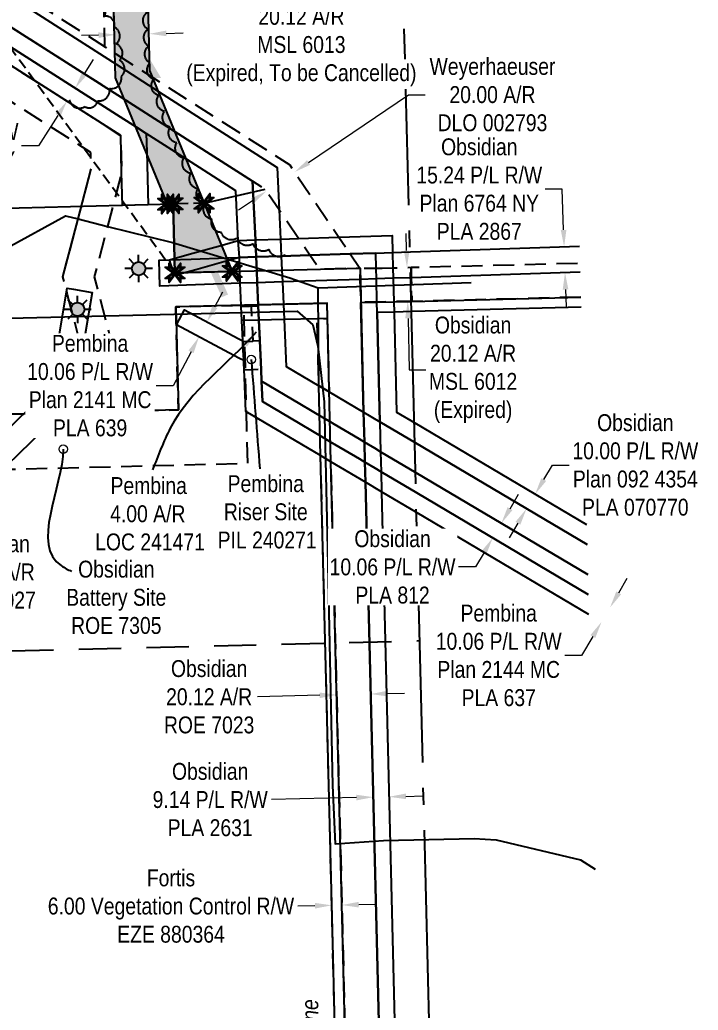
# Model space of a CAD drawing. Extents: x 614765 to 618049, y 5909250 to 5912282.
# Drawn here: x 617461 to 617862, y 5909893 to 5910479 of the extents above; entities that cross this region are included whole.
import ezdxf

# ---------------------------------------------------------------- set-up
doc = ezdxf.new("R2010")
doc.units = 0
doc.header["$LTSCALE"] = 5
doc.header["$PDSIZE"] = 0.5
for name, pattern in [('0', [1, 1, 0]), ('foc-ACCESSROAD', [3.75, 2.5, -1.25]), ('foc-FLOWLINE', [3.75, 2.5, -1.25]), ('foc-LSD', [8, 5, -3]), ('foc-QUARTERLINE', [33, 25, -3, 2, -3]), ('foc-TIELINE', [1.875, 1.25, -0.625]), ('foc-TRAV', [1.875, 1.25, -0.625])]:
    doc.linetypes.add(name, pattern=pattern)
doc.layers.get('Defpoints').update_dxf_attribs({"color": 9})
for name, color, linetype in [('AS-POWER', 104, 'foc-POWER'), ('AS-ROADS', 254, 'Continuous'), ('AS-TELEPHONE', 224, 'foc-TEL'), ('C-AR', 13, 'foc-ACCESSROAD'), ('C-FLOWLINE', 13, 'foc-FLOWLINE'), ('C-RW', 13, 'Continuous'), ('C-WS', 13, 'foc-ACCESSROAD'), ('C-WS-S', 8, 'Continuous'), ('F-AR', 190, 'foc-ACCESSROAD'), ('F-EZE', 190, 'foc-FLOWLINE'), ('F-RW', 190, 'Continuous'), ('F-WS', 190, 'foc-ACCESSROAD'), ('L-BD', 7, 'Continuous'), ('L-MON', 1, 'Continuous'), ('L-QSEC', 8, 'foc-QUARTERLINE'), ('L-SECTION-LSD', 7, 'foc-LSD'), ('L-TIE', 7, 'foc-TIELINE'), ('P-PROPOSED', 10, 'Continuous'), ('P-PROPOSED-H', 21, 'Continuous'), ('P-TRAV', 4, 'foc-TRAV'), ('T-BUSH', 110, '0')]:
    doc.layers.add(name, color=color, linetype=linetype)
for name, color, linetype, lineweight in [('C-AR-T', 13, 'Continuous', 9), ('C-RW-T', 13, 'Continuous', 9), ('C-WS-T', 13, 'Continuous', 9), ('F-AR-T', 190, 'Continuous', 9), ('F-EZE-T', 190, 'Continuous', 9), ('F-RW-T', 190, 'Continuous', 9), ('F-WS-T', 190, 'Continuous', 9)]:
    doc.layers.add(name, color=color, linetype=linetype, lineweight=lineweight)
doc.styles.add('100L', font='ARIALN.TTF', dxfattribs={"height": 11})
doc.styles.add('175L', font='ARIALN.TTF', dxfattribs={"height": 20})
doc.styles.add('80CG', font='ARIALN.TTF', dxfattribs={"height": 10})
doc.styles.add('foc-LtypeFont', font='ARIALN.TTF', dxfattribs={"height": 7.35})
doc.linetypes.add('foc-POWER', pattern='A,6,-1,["P",foc-LtypeFont,S=0.2,R=0,X=-0.625,Y=-0.75],-1.24,4', length=12.24)
doc.linetypes.add('foc-POWER-NOLINE', pattern='A,0,-4,["P",foc-LtypeFont,S=0.2,R=0,X=-0.625,Y=-0.75],-8.24', length=12.24)
doc.linetypes.add('foc-TEL', pattern='A,2,-1,["T",foc-LtypeFont,S=0.2,R=0,X=-0.425,Y=-0.75],-1.24,8', length=12.24)
doc.dimstyles.new('Compass 5 000', dxfattribs={"dimscale": 5, "dimtxt": 9, "dimasz": 2, "dimexe": 0.2, "dimexo": 0.0625, "dimgap": 0.5, "dimtad": 0, "dimtih": 1, "dimtoh": 1, "dimzin": 0, "dimdsep": 46, "dimtxsty": '80CG', "dimcen": 0.1, "dimse1": 1, "dimse2": 1, "dimclrd": 256, "dimclrt": 256, "dimaunit": 1, "dimadec": 4, "dimazin": 0, "dimtfac": 0.06, "dimtofl": 0, "dimtmove": 0, "dimatfit": 1, "dimfxl": 0.2, "dimtolj": 1, "dimtzin": 0, "dimlwd": -1, "dimarcsym": 0})

# ---------------------------------------------------------------- blocks, each defined once
blk = doc.blocks.new('*D45')
at = {"layer": 'C-AR-T', "transparency": 16777216}
for p, q in [((617365.71, 5910193.55), (617358.75, 5910200.73)), ((617393.64, 5910164.73), (617405.94, 5910152.03)), ((617405.94, 5910152.03), (617415.94, 5910152.03))]:
    blk.add_line(p, q, dxfattribs=at)
for points in [[(617366.91, 5910194.71), (617364.51, 5910192.39), (617372.67, 5910186.37)], [(617394.83, 5910165.89), (617392.44, 5910163.57), (617386.68, 5910171.91)]]:
    blk.add_solid(points, dxfattribs=at)
at = {"layer": 'Defpoints', "color": 0, "transparency": 16777216}
for p in [(617369.75, 5910183.53), (617386.68, 5910171.91), (617383.75, 5910169.08)]:
    blk.add_point(p, dxfattribs=at)
at = {"layer": 'C-AR-T', "transparency": 16777216, "insert": (617443.87, 5910152.03), "char_height": 10, "attachment_point": 5, "style": '80CG'}
blk.add_mtext('\\A1;Obsidian\\P20.12 A/R\\PLOC 6027', dxfattribs=at)
blk = doc.blocks.new('*D46')
at = {"layer": 'C-AR-T', "transparency": 16777216}
for p, q in [((617689.43, 5910342.24), (617689.23, 5910352.24)), ((617690.24, 5910302.14), (617690.86, 5910271.67)), ((617690.86, 5910271.67), (617700.86, 5910271.67))]:
    blk.add_line(p, q, dxfattribs=at)
for points in [[(617691.1, 5910342.28), (617687.77, 5910342.21), (617689.63, 5910332.24)], [(617691.91, 5910302.18), (617688.58, 5910302.11), (617690.04, 5910312.14)]]:
    blk.add_solid(points, dxfattribs=at)
at = {"layer": 'Defpoints', "color": 0, "transparency": 16777216}
for p in [(617687.13, 5910332.19), (617687.54, 5910312.09), (617690.04, 5910312.14)]:
    blk.add_point(p, dxfattribs=at)
at = {"layer": 'C-AR-T', "transparency": 16777216, "insert": (617728.74, 5910271.67), "char_height": 10, "attachment_point": 5, "style": '80CG'}
blk.add_mtext('\\A1;Obsidian\\P20.12 A/R\\PMSL 6012\\P(Expired)', dxfattribs=at)
blk = doc.blocks.new('*D47')
at = {"layer": 'C-AR-T', "transparency": 16777216}
for p, q in [((617507.09, 5910469.7), (617497.09, 5910469.44)), ((617547.2, 5910470.72), (617557.2, 5910470.98))]:
    blk.add_line(p, q, dxfattribs=at)
for points in [[(617507.04, 5910471.36), (617507.13, 5910468.03), (617517.08, 5910469.95)], [(617547.16, 5910472.39), (617547.25, 5910469.05), (617537.21, 5910470.47)]]:
    blk.add_solid(points, dxfattribs=at)
at = {"layer": 'Defpoints', "color": 0, "transparency": 16777216}
for p in [(617516.73, 5910483.82), (617536.85, 5910484.33), (617537.21, 5910470.47)]:
    blk.add_point(p, dxfattribs=at)
at = {"layer": 'C-AR-T', "transparency": 16777216, "insert": (617627.14, 5910470.98), "char_height": 10, "attachment_point": 5, "style": '80CG'}
blk.add_mtext('\\A1;Obsidian\\P20.12 A/R\\PMSL 6013\\P(Expired, To be Cancelled)', dxfattribs=at)
blk = doc.blocks.new('*D49')
at = {"layer": 'C-AR-T', "transparency": 16777216}
for p, q in [((617637.99, 5910079.11), (617601.09, 5910078.19)), ((617678.14, 5910080.11), (617688.14, 5910080.36))]:
    blk.add_line(p, q, dxfattribs=at)
for points in [[(617637.95, 5910080.77), (617638.03, 5910077.44), (617647.99, 5910079.36)], [(617678.1, 5910081.78), (617678.19, 5910078.45), (617668.15, 5910079.86)]]:
    blk.add_solid(points, dxfattribs=at)
at = {"layer": 'Defpoints', "color": 0, "transparency": 16777216}
for p in [(617647.99, 5910079.36), (617651.17, 5909952.01), (617671.33, 5909952.52)]:
    blk.add_point(p, dxfattribs=at)
at = {"layer": 'C-AR-T', "transparency": 16777216, "insert": (617572.55, 5910078.19), "char_height": 10, "attachment_point": 5, "style": '80CG'}
blk.add_mtext('\\A1;Obsidian\\P20.12 A/R\\PROE 7023', dxfattribs=at)
blk = doc.blocks.new('*D51')
at = {"layer": 'C-RW-T', "transparency": 16777216}
for p, q in [((617498.71, 5910446.78), (617504.08, 5910455.21)), ((617483.02, 5910422.19), (617471.57, 5910404.23)), ((617471.57, 5910404.23), (617461.57, 5910404.23))]:
    blk.add_line(p, q, dxfattribs=at)
for points in [[(617497.3, 5910447.68), (617500.11, 5910445.89), (617493.33, 5910438.35)], [(617481.61, 5910423.08), (617484.42, 5910421.29), (617488.39, 5910430.62)]]:
    blk.add_solid(points, dxfattribs=at)
at = {"layer": 'Defpoints', "color": 0, "transparency": 16777216}
for p in [(617479.09, 5910447.43), (617474.16, 5910439.7), (617488.39, 5910430.62)]:
    blk.add_point(p, dxfattribs=at)
at = {"layer": 'C-RW-T', "transparency": 16777216, "insert": (617422.48, 5910404.23), "char_height": 10, "attachment_point": 5, "style": '80CG'}
blk.add_mtext('\\A1;Obsidian\\P10.06 P/L R/W\\PPlan 4976 NY\\PPLA 2752', dxfattribs=at)
blk = doc.blocks.new('*D53')
at = {"layer": 'C-RW-T', "transparency": 16777216}
for p, q in [((617750.6, 5910189.52), (617755.69, 5910198.12)), ((617735.27, 5910163.62), (617730.17, 5910155.02)), ((617730.17, 5910155.02), (617720.17, 5910155.02))]:
    blk.add_line(p, q, dxfattribs=at)
for points in [[(617749.16, 5910190.37), (617752.03, 5910188.67), (617745.5, 5910180.91)], [(617733.83, 5910164.47), (617736.7, 5910162.78), (617740.36, 5910172.23)]]:
    blk.add_solid(points, dxfattribs=at)
at = {"layer": 'Defpoints', "color": 0, "transparency": 16777216}
for p in [(617750.56, 5910177.92), (617740.36, 5910172.23), (617745.42, 5910169.24)]:
    blk.add_point(p, dxfattribs=at)
at = {"layer": 'C-RW-T', "transparency": 16777216, "insert": (617681.09, 5910155.02), "char_height": 10, "attachment_point": 5, "style": '80CG', "bg_fill": 3, "box_fill_scale": 1.1, "bg_fill_color": 256, "bg_fill_true_color": 13158600, "bg_fill_transparency": 0}
blk.add_mtext('\\A1;Obsidian\\P10.06 P/L R/W\\PPLA 812', dxfattribs=at)
blk = doc.blocks.new('*D54')
at = {"layer": 'C-RW-T', "transparency": 16777216}
for p, q in [((617659.67, 5910018.6), (617609.45, 5910017.37)), ((617689.01, 5910019.32), (617699.01, 5910019.56))]:
    blk.add_line(p, q, dxfattribs=at)
for points in [[(617659.63, 5910020.27), (617659.71, 5910016.93), (617669.66, 5910018.84)], [(617688.97, 5910020.98), (617689.05, 5910017.65), (617679.01, 5910019.07)]]:
    blk.add_solid(points, dxfattribs=at)
at = {"layer": 'Defpoints', "color": 0, "transparency": 16777216}
for p in [(617669.59, 5910021.79), (617678.94, 5910022.02), (617679.01, 5910019.07)]:
    blk.add_point(p, dxfattribs=at)
at = {"layer": 'C-RW-T', "transparency": 16777216, "insert": (617573.16, 5910017.37), "char_height": 10, "attachment_point": 5, "style": '80CG'}
blk.add_mtext('\\A1;Obsidian\\P9.14 P/L R/W\\PPLA 2631', dxfattribs=at)
blk = doc.blocks.new('*D56')
at = {"layer": 'C-RW-T', "transparency": 16777216}
for p, q in [((617781.49, 5910378.55), (617771.49, 5910378.55)), ((617782.29, 5910354.45), (617781.49, 5910378.55)), ((617783.46, 5910319.19), (617783.79, 5910309.2))]:
    blk.add_line(p, q, dxfattribs=at)
for points in [[(617783.96, 5910354.51), (617780.63, 5910354.4), (617782.62, 5910344.46)], [(617785.12, 5910319.25), (617781.79, 5910319.14), (617783.13, 5910329.19)]]:
    blk.add_solid(points, dxfattribs=at)
at = {"layer": 'Defpoints', "color": 0, "transparency": 16777216}
for p in [(617775.29, 5910344.22), (617782.62, 5910344.46), (617775.79, 5910328.94)]:
    blk.add_point(p, dxfattribs=at)
at = {"layer": 'C-RW-T', "transparency": 16777216, "insert": (617732.41, 5910378.55), "char_height": 10, "attachment_point": 5, "style": '80CG'}
blk.add_mtext('\\A1;Obsidian\\P15.24 P/L R/W\\PPlan 6764 NY\\PPLA 2867', dxfattribs=at)
blk = doc.blocks.new('*D59')
at = {"layer": 'C-RW-T', "transparency": 16777216}
for p, q in [((617770.57, 5910206.75), (617775.67, 5910215.35)), ((617775.67, 5910215.35), (617785.67, 5910215.35)), ((617755.28, 5910180.92), (617750.19, 5910172.32))]:
    blk.add_line(p, q, dxfattribs=at)
for points in [[(617769.14, 5910207.6), (617772.01, 5910205.9), (617765.48, 5910198.14)], [(617753.85, 5910181.77), (617756.72, 5910180.07), (617760.38, 5910189.53)]]:
    blk.add_solid(points, dxfattribs=at)
at = {"layer": 'Defpoints', "color": 0, "transparency": 16777216}
for p in [(617765.48, 5910198.14), (617787.11, 5910185.33), (617782.01, 5910176.72)]:
    blk.add_point(p, dxfattribs=at)
at = {"layer": 'C-RW-T', "transparency": 16777216, "insert": (617824.75, 5910215.35), "char_height": 10, "attachment_point": 5, "style": '80CG'}
blk.add_mtext('\\A1;Obsidian\\P10.00 P/L R/W\\PPlan 092 4354\\PPLA 070770', dxfattribs=at)
blk = doc.blocks.new('*D73')
at = {"layer": 'Defpoints', "color": 0, "transparency": 16777216}
for p in [(617787.56, 5910144.29), (617782.45, 5910135.67), (617804.72, 5910122.49)]:
    blk.add_point(p, dxfattribs=at)
at = {"layer": 'F-RW-T', "transparency": 16777216}
for p, q in [((617814.92, 5910139.72), (617820.02, 5910148.32)), ((617799.63, 5910113.88), (617792.99, 5910102.67)), ((617792.99, 5910102.67), (617782.99, 5910102.67))]:
    blk.add_line(p, q, dxfattribs=at)
for points in [[(617813.49, 5910140.56), (617816.36, 5910138.87), (617809.83, 5910131.11)], [(617798.2, 5910114.73), (617801.07, 5910113.03), (617804.72, 5910122.49)]]:
    blk.add_solid(points, dxfattribs=at)
at = {"layer": 'F-RW-T', "transparency": 16777216, "insert": (617743.91, 5910102.67), "char_height": 10, "attachment_point": 5, "style": '80CG'}
blk.add_mtext('\\A1;Pembina\\P10.06 P/L R/W\\PPlan 2144 MC\\PPLA 637', dxfattribs=at)
blk = doc.blocks.new('*D74')
at = {"layer": 'Defpoints', "color": 0, "transparency": 16777216}
for p in [(617572.4, 5910299.46), (617566.52, 5910291.16), (617567.67, 5910290.55)]:
    blk.add_point(p, dxfattribs=at)
at = {"layer": 'F-RW-T', "transparency": 16777216}
for p, q in [((617575.94, 5910308.9), (617580.63, 5910317.73)), ((617561.83, 5910282.33), (617551.19, 5910262.28)), ((617551.19, 5910262.28), (617541.19, 5910262.28))]:
    blk.add_line(p, q, dxfattribs=at)
for points in [[(617574.47, 5910309.68), (617577.41, 5910308.12), (617571.25, 5910300.07)], [(617560.36, 5910283.11), (617563.31, 5910281.55), (617566.52, 5910291.16)]]:
    blk.add_solid(points, dxfattribs=at)
at = {"layer": 'F-RW-T', "transparency": 16777216, "insert": (617502.11, 5910262.28), "char_height": 10, "attachment_point": 5, "style": '80CG', "bg_fill": 3, "box_fill_scale": 1.1, "bg_fill_color": 256, "bg_fill_true_color": 13158600, "bg_fill_transparency": 0}
blk.add_mtext('\\A1;Pembina\\P10.06 P/L R/W\\PPlan 2141 MC\\PPLA 639', dxfattribs=at)
blk = doc.blocks.new('GAS')
h = blk.add_hatch(color=255)
h.dxf.hatch_style = 1
edge = h.paths.add_edge_path()
edge.add_arc((0, 0), 0.9, 0, 360)
for p, q in [((0, 0.81), (0, 1.62)), ((-0.81, 0), (-1.62, 0)), ((-0.57, 0.57), (-1.14, 1.14)), ((0.57, 0.57), (1.14, 1.14)), ((1.62, 0), (0.81, 0)), ((-0.57, -0.57), (-1.14, -1.14)), ((0, -0.81), (0, -1.62)), ((1.14, -1.14), (0.57, -0.57))]:
    blk.add_line(p, q)
blk.add_circle((0, 0), 0.8)
blk = doc.blocks.new('STRIA')
blk.add_hatch(color=255).paths.add_polyline_path([(-0.04, 1.52), (-1.47, -0.87), (1.39, -0.87)])
blk = doc.blocks.new('STRIAA')
blk.add_blockref('STRIA', (0, 0))
blk = doc.blocks.new('STRIB')
at = {"color": 1}
blk.add_solid([(-1.12, -0.67), (-0.04, 1.13), (1.04, -0.67)], dxfattribs=at)
blk = doc.blocks.new('STRIBB')
blk.add_blockref('STRIB', (0, 0))
blk = doc.blocks.new('STRICC')
for name in ['STRIAA', 'STRIBB']:
    blk.add_blockref(name, (0, 0))
blk = doc.blocks.new('fdspike')
blk.add_blockref('STRICC', (0, 0))
blk = doc.blocks.new('TEMP')
h = blk.add_hatch(color=255)
h.dxf.hatch_style = 1
h.paths.add_polyline_path([(0, 0.25), (-0.67, 1.15), (-0.67, 0.67), (-1.15, 0.67), (-0.25, 0), (-1.15, -0.67), (-0.67, -0.67), (-0.67, -1.15), (0, -0.25), (0.67, -1.15), (0.67, -0.67), (1.15, -0.67), (0.25, 0), (1.15, 0.67), (0.67, 0.67), (0.67, 1.15)])
h.paths.add_polyline_path([(0.57, 0.85), (0.57, 0.57), (0.85, 0.57), (0.08, 0), (0.85, -0.57), (0.57, -0.57), (0.57, -0.85), (0, -0.08), (-0.57, -0.85), (-0.57, -0.57), (-0.85, -0.57), (-0.08, 0), (-0.85, 0.57), (-0.57, 0.57), (-0.57, 0.85), (0, 0.08)], flags=16)
h = blk.add_hatch(color=1)
h.dxf.hatch_style = 1
h.paths.add_polyline_path([(0, 0.08), (-0.57, 0.85), (-0.57, 0.57), (-0.85, 0.57), (-0.08, 0), (-0.85, -0.57), (-0.57, -0.57), (-0.57, -0.85), (0, -0.08), (0.57, -0.85), (0.57, -0.57), (0.85, -0.57), (0.08, 0), (0.85, 0.57), (0.57, 0.57), (0.57, 0.85)])
at = {"color": 1}
for p, q in [((-0.08, 0), (0.08, 0)), ((0, 0.08), (0, -0.08))]:
    blk.add_line(p, q, dxfattribs=at)
at = {"color": 255, "flags": 128}
blk.add_lwpolyline([(-0.25, 0), (-1.15, 0.67), (-0.67, 0.67), (-0.67, 1.15), (0, 0.25), (0.67, 1.15), (0.67, 0.67), (1.15, 0.67), (0.25, 0), (1.15, -0.67), (0.67, -0.67), (0.67, -1.15), (0, -0.25), (-0.67, -1.15), (-0.67, -0.67), (-1.15, -0.67)], close=True, dxfattribs=at)
at = {"color": 1, "flags": 128}
blk.add_lwpolyline([(-0.08, 0), (-0.85, 0.57), (-0.57, 0.57), (-0.57, 0.85), (0, 0.08), (0.57, 0.85), (0.57, 0.57), (0.85, 0.57), (0.08, 0), (0.85, -0.57), (0.57, -0.57), (0.57, -0.85), (0, -0.08), (-0.57, -0.85), (-0.57, -0.57), (-0.85, -0.57)], close=True, dxfattribs=at)
blk = doc.blocks.new('*D89')
at = {"layer": 'Defpoints', "color": 0, "transparency": 16777216}
for p in [(617644.43, 5909982.83), (617650.4, 5909982.98), (617645.12, 5909954.85)]:
    blk.add_point(p, dxfattribs=at)
at = {"layer": 'F-EZE-T', "transparency": 16777216}
for p, q in [((617635.13, 5909954.6), (617625.13, 5909954.36)), ((617661.09, 5909955.25), (617671.08, 5909955.5))]:
    blk.add_line(p, q, dxfattribs=at)
for points in [[(617635.09, 5909956.27), (617635.17, 5909952.94), (617645.12, 5909954.85)], [(617661.05, 5909956.92), (617661.13, 5909953.58), (617651.09, 5909955)]]:
    blk.add_solid(points, dxfattribs=at)
at = {"layer": 'F-EZE-T', "transparency": 16777216, "insert": (617549.97, 5909954.36), "char_height": 10, "attachment_point": 5, "style": '80CG'}
blk.add_mtext('\\A1;Fortis\\P6.00 Vegetation Control R/W\\PEZE 880364', dxfattribs=at)
blk = doc.blocks.new('*D92')
at = {"layer": 'Defpoints', "color": 0, "transparency": 16777216}
for p in [(617623.13, 5910388.71), (617635.88, 5910369.95), (617619.19, 5910358.62)]:
    blk.add_point(p, dxfattribs=at)
at = {"layer": 'F-AR-T', "transparency": 16777216}
for p, q in [((617631.41, 5910394.33), (617690.47, 5910434.46)), ((617690.47, 5910434.46), (617700.47, 5910434.46)), ((617598.17, 5910371.76), (617589.9, 5910366.14))]:
    blk.add_line(p, q, dxfattribs=at)
for points in [[(617630.47, 5910395.71), (617632.34, 5910392.95), (617623.13, 5910388.71)], [(617597.24, 5910373.14), (617599.11, 5910370.38), (617606.45, 5910377.38)]]:
    blk.add_solid(points, dxfattribs=at)
at = {"layer": 'F-AR-T', "transparency": 16777216, "insert": (617740.22, 5910434.46), "char_height": 10, "attachment_point": 5, "style": '80CG'}
blk.add_mtext('\\A1;Weyerhaeuser\\P20.00 A/R\\PDLO 002793', dxfattribs=at)

msp = doc.modelspace()

# ---------------------------------------------------------------- hatches: boundary and pattern name
at = {"layer": 'AS-ROADS'}
h = msp.add_hatch(color=256, dxfattribs=at)
h.dxf.hatch_style = 1
h.paths.add_polyline_path([(617583.698, 5910316.254), (617580.046, 5910314.628), (617556.93, 5910366.557), (617534.066, 5910424.168), (617530.682, 5910434.439), (617528.177, 5910443.986), (617526.66, 5910450.621), (617525.439, 5910461.068), (617525.256, 5910469.957), (617523.97, 5910513.227), (617521.28, 5910627.26), (617519.287, 5910703.462), (617515.392, 5910823.73), (617515.009, 5910861.011), (617513.807, 5910885.987), (617512.83, 5910900.082), (617511.189, 5910909.414), (617509.767, 5910913.623), (617504.717, 5910921.226), (617508.047, 5910923.438), (617513.387, 5910915.399), (617515.075, 5910910.406), (617516.804, 5910900.568), (617517.799, 5910886.221), (617519.007, 5910861.127), (617519.39, 5910823.816), (617523.283, 5910703.578), (617525.278, 5910627.36), (617527.968, 5910513.333), (617529.254, 5910470.057), (617529.433, 5910461.342), (617530.606, 5910451.301), (617532.061, 5910444.94), (617534.518, 5910435.573), (617537.826, 5910425.532), (617560.616, 5910368.109)])
at = {"layer": 'P-PROPOSED-H'}
h = msp.add_hatch(color=256, dxfattribs=at)
h.dxf.hatch_style = 1
h.paths.add_polyline_path([(617537.164, 5910448.757), (617586.191, 5910329.894), (617552.329, 5910329.041), (617551.302, 5910369.853), (617547.987, 5910369.77), (617517.15, 5910444.532), (617506.297, 5910880.559), (617526.404, 5910881.044)])

# ---------------------------------------------------------------- linework, layer by layer
at = {"layer": 'AS-POWER', "linetype": 'foc-POWER-NOLINE', "flags": 128}
for points in [[(617485.975, 5910326.772), (617485.975, 5910326.772), (617494.956, 5910360.998), (617502.702, 5910390.521)], [(617566.141, 5909605.893), (617641.188, 5909711.766), (617650.551, 5909724.977), (617648.346, 5909825.104), (617645.876, 5909924.597), (617643.364, 5910025.754), (617640.847, 5910127.106), (617638.518, 5910220.893), (617637.49, 5910262.288), (617637.133, 5910320.099)]]:
    msp.add_lwpolyline(points, dxfattribs=at)
at = {"layer": 'AS-POWER', "flags": 128}
msp.add_lwpolyline([(616790.455, 5910302.306), (616812.751, 5910302.865), (616916.278, 5910306.681), (616999.011, 5910306.474), (617085.688, 5910307.179), (617186.283, 5910309.882), (617294.259, 5910309.918), (617392.8, 5910311.773), (617452.957, 5910343.866), (617487.568, 5910362.785), (617494.956, 5910360.998), (617512.376, 5910356.427), (617550.914, 5910347.096), (617620.304, 5910326.025), (617637.133, 5910320.099), (617727.643, 5910323.254)], dxfattribs=at)
at = {"layer": 'AS-TELEPHONE', "flags": 128}
msp.add_lwpolyline([(616790.861, 5910285.871), (616847.576, 5910287.94), (616910.07, 5910289.589), (617421.933, 5910301.49), (617624.688, 5910306.364), (617633.85, 5910298.384), (617636.862, 5910285.638), (617640.592, 5910252.685), (617642.455, 5910174.749), (617645.645, 5910025.784), (617647.067, 5909991.14), (617675.775, 5909993.297), (617729.323, 5909994.377), (617742.445, 5909993.654), (617792.396, 5909981.683), (617800.983, 5909976.319)], dxfattribs=at)
at = {"layer": 'C-AR', "flags": 128}
msp.add_lwpolyline([(617671.354, 5910331.85), (617674.959, 5910331.882), (617681.348, 5910332.045), (617692.031, 5910332.318), (617692.185, 5910326.168), (617692.536, 5910312.193), (617681.846, 5910311.977), (617671.851, 5910311.775), (617662.325, 5910311.583), (617661.983, 5910325.216), (617661.819, 5910331.768), (617671.354, 5910331.85)], close=True, dxfattribs=at)
at = {"layer": 'C-FLOWLINE', "flags": 128}
msp.add_lwpolyline([(617523.354, 5910255.333), (617505.934, 5910250.76), (617495.718, 5910289.667), (617488.793, 5910316.037), (617485.975, 5910326.772), (617496.944, 5910368.575), (617502.702, 5910390.521), (617502.455, 5910400.287), (617361.385, 5910490.312), (617339.131, 5910504.536), (617273.942, 5910546.206), (617263.696, 5910552.755), (617258.605, 5910556.004), (617248.35, 5910562.547), (616876.939, 5910800.172), (616876.402, 5910821.892), (617258.046, 5910577.723), (617273.39, 5910567.934), (617371.223, 5910505.355), (617520.216, 5910410.318), (617520.751, 5910388.345), (617515.686, 5910369.043), (617504.594, 5910326.774), (617523.354, 5910255.333)], close=True, dxfattribs=at)
at = {"layer": 'C-RW', "flags": 128}
for points in [[(617536.456, 5910369.236), (617521.204, 5910368.844), (617520.751, 5910388.345), (617520.216, 5910410.318), (617371.223, 5910505.355), (617273.39, 5910567.934), (617258.046, 5910577.723), (616876.402, 5910821.892), (616876.131, 5910832.881), (617257.762, 5910588.787), (617273.189, 5910578.937), (617387.257, 5910506.075), (617387.711, 5910505.777), (617519.945, 5910421.348), (617529.616, 5910415.172), (617535.373, 5910411.496), (617535.652, 5910400.596), (617536.456, 5910369.236)], [(617116.108, 5909896.408), (617112.468, 5909893.447), (617103.003, 5909905.075), (617154.686, 5909947.108), (617163.985, 5909956.117), (617274.863, 5910063.547), (617289.475, 5910077.704), (617433.472, 5910217.22), (617466.307, 5910249.034), (617466.958, 5910249.666), (617478.609, 5910260.954), (617488.509, 5910320.007), (617492.268, 5910319.376), (617503.295, 5910317.524), (617499.192, 5910293.006), (617492.601, 5910253.63), (617489.08, 5910250.218), (617488.428, 5910249.587), (617452.877, 5910215.141), (617290, 5910057.343), (617275.386, 5910043.18), (617164.568, 5909935.885), (617116.108, 5909896.408)], [(617642.198, 5910311.176), (617642.427, 5910302.019), (617636.426, 5910301.874), (617616.944, 5910301.417), (617601.958, 5910301.063), (617591.907, 5910300.826), (617591.53, 5910309.135), (617591.494, 5910309.914), (617601.546, 5910310.167), (617616.531, 5910310.541), (617642.198, 5910311.176)]]:
    msp.add_lwpolyline(points, close=True, dxfattribs=at)
for points in [[(617796.19, 5910168.326), (617694.635, 5910228.448), (617673.605, 5910240.904), (617672.004, 5910305.567), (617671.851, 5910311.775), (617671.511, 5910325.517), (617671.354, 5910331.85), (617671.133, 5910340.797), (617656.023, 5910340.298), (617632.154, 5910339.508), (617615.243, 5910338.949), (617600.423, 5910338.468), (617590.533, 5910338.17), (617584.086, 5910336.303), (617564.575, 5910330.825), (617558.734, 5910329.243), (617551.924, 5910327.331), (617551.442, 5910329.061), (617549.122, 5910336.783), (617560.739, 5910340.025), (617580.271, 5910345.516), (617589.762, 5910348.278), (617599.932, 5910348.558), (617614.786, 5910348.967), (617625.496, 5910349.322), (617649.357, 5910350.111), (617680.874, 5910351.155), (617681.122, 5910341.112), (617681.348, 5910332.045), (617681.502, 5910325.831), (617681.846, 5910311.977), (617682, 5910305.823), (617683.472, 5910246.693), (617694.339, 5910240.259), (617795.895, 5910180.132)], [(617792.168, 5910329.486), (617692.185, 5910326.168), (617681.502, 5910325.831), (617671.511, 5910325.517), (617661.983, 5910325.216), (617615.933, 5910323.765), (617600.956, 5910323.225), (617590.906, 5910322.895), (617543.412, 5910321.266), (617542.875, 5910336.571), (617549.122, 5910336.783), (617561.925, 5910337.185), (617583.456, 5910337.876), (617590.533, 5910338.17), (617600.423, 5910338.468), (617615.243, 5910338.949), (617632.154, 5910339.508), (617656.023, 5910340.298), (617671.133, 5910340.797), (617681.122, 5910341.112), (617691.802, 5910341.455), (617791.786, 5910344.763)], [(617792.688, 5910308.655), (617692.689, 5910306.096), (617682, 5910305.823), (617672.004, 5910305.567), (617673.605, 5910240.904), (617674.034, 5910223.23), (617674.323, 5910211.351), (617674.612, 5910199.536), (617685.955, 5909734.419), (617686.101, 5909728.413), (617676.954, 5909728.178), (617676.804, 5909734.176), (617664.992, 5910205.228), (617664.695, 5910217.052), (617664.397, 5910228.933), (617663.954, 5910246.62), (617662.325, 5910311.583), (617671.851, 5910311.775), (617681.846, 5910311.977), (617692.535, 5910312.193), (617792.536, 5910314.729)], [(617796.928, 5910138.747), (617695.377, 5910198.858), (617674.323, 5910211.351), (617670.834, 5910213.415), (617664.695, 5910217.052), (617661.544, 5910218.917), (617646.882, 5910227.592), (617644.247, 5910229.154), (617641.103, 5910231.015), (617626.442, 5910239.693), (617604.139, 5910252.894), (617603.594, 5910264.924), (617626.143, 5910251.577), (617640.807, 5910242.897), (617643.951, 5910241.037), (617646.583, 5910239.478), (617661.246, 5910230.799), (617664.397, 5910228.933), (617670.536, 5910225.3), (617674.034, 5910223.23), (617695.079, 5910210.768), (617796.632, 5910150.64)]]:
    msp.add_lwpolyline(points, dxfattribs=at)
at = {"layer": 'C-WS', "linetype": 'Continuous', "flags": 128}
for points in [[(616888.988, 5910312.583), (617430.491, 5910326.035), (617429.464, 5910366.785), (617551.302, 5910369.853), (617552.329, 5910329.041), (617662.004, 5910331.803), (617663.954, 5910246.62), (617664.397, 5910228.933), (617664.695, 5910217.052), (617664.992, 5910205.228), (617676.804, 5909734.176), (617676.954, 5909728.178), (617686.101, 5909728.413), (617690.156, 5909728.514), (617705.982, 5909728.912), (617707.159, 5909728.922), (617721.601, 5909729.299), (617807.091, 5909731.586)], [(617807.582, 5909711.9), (617707.648, 5909709.409), (617699.897, 5909709.215), (617684.066, 5909708.82), (617670.903, 5909708.492), (617663.198, 5909708.299), (617657.26, 5909708.151), (617656.626, 5909733.548), (617644.543, 5910217.329), (617642.414, 5910311.191), (617552.836, 5910308.935), (617554.37, 5910248.016), (617432.533, 5910244.948), (617430.998, 5910305.867), (616889.472, 5910292.998)]]:
    msp.add_lwpolyline(points, dxfattribs=at)
at = {"layer": 'C-WS', "flags": 128}
msp.add_lwpolyline([(617792.536, 5910314.729), (617692.535, 5910312.193), (617692.185, 5910326.168), (617692.031, 5910332.318), (617792.033, 5910334.877)], dxfattribs=at)
msp.add_lwpolyline([(617452.94, 5910212.627), (617433.359, 5910212.139), (617432.533, 5910244.948), (617554.37, 5910248.016), (617552.836, 5910308.935), (617592.841, 5910309.948), (617593.313, 5910291.057), (617593.602, 5910279.491), (617595.185, 5910216.183), (617452.94, 5910212.627)], close=True, dxfattribs=at)
at = {"layer": 'F-AR', "flags": 128}
for points in [[(617656.023, 5910340.298), (617661.819, 5910331.768), (617637.78, 5910331.215), (617632.154, 5910339.508), (617625.496, 5910349.322), (617614, 5910366.268), (617605.687, 5910378.521), (617598.246, 5910383.27), (617552.536, 5910412.439), (617522.921, 5910431.338), (617405.399, 5910506.229), (617272.878, 5910591.034), (617257.45, 5910600.926), (616875.824, 5910845.293), (616875.374, 5910863.53), (616875.228, 5910869.438), (617256.825, 5910625.088), (617268.246, 5910617.775), (617272.252, 5910615.207), (617283.667, 5910607.888), (617416.009, 5910523.306), (617441.321, 5910507.148), (617511.268, 5910462.516), (617517.372, 5910458.62), (617539.175, 5910444.706), (617620.24, 5910392.973), (617649.357, 5910350.111), (617656.023, 5910340.298)], [(617602.51, 5910288.882), (617598.506, 5910288.7), (617597.945, 5910300.968), (617597.56, 5910309.395), (617597.53, 5910310.065), (617601.546, 5910310.166), (617601.572, 5910309.568), (617601.958, 5910301.063), (617602.51, 5910288.882)]]:
    msp.add_lwpolyline(points, close=True, dxfattribs=at)
at = {"layer": 'F-EZE', "flags": 128}
for points in [[(617506.297, 5910880.559), (617500.301, 5910880.415), (617510.693, 5910462.883), (617516.79, 5910458.991)], [(617642.427, 5910302.019), (617643.509, 5910258.725), (617637.49, 5910262.288), (617636.426, 5910301.874), (617642.427, 5910302.019)]]:
    msp.add_lwpolyline(points, close=True, dxfattribs=at)
msp.add_lwpolyline([(617558.619, 5909605.706), (617630.793, 5909707.491), (617650.574, 5909735.391), (617638.518, 5910220.893), (617644.543, 5910217.329), (617656.626, 5909733.548), (617638.29, 5909707.678), (617566.141, 5909605.893)], dxfattribs=at)
at = {"layer": 'F-RW', "flags": 128}
for points in [[(617405.399, 5910506.229), (617522.921, 5910431.338), (617552.536, 5910412.439), (617598.246, 5910383.27), (617599.932, 5910348.558), (617600.423, 5910338.468), (617600.709, 5910330.29), (617600.956, 5910323.225), (617601.546, 5910310.167), (617601.572, 5910309.568), (617601.572, 5910309.568), (617591.53, 5910309.135), (617591.494, 5910309.914), (617590.906, 5910322.895), (617590.731, 5910330.041), (617590.533, 5910338.17), (617589.762, 5910348.278), (617588.424, 5910377.618), (617559.239, 5910396.255), (617535.373, 5910411.496), (617529.616, 5910415.172), (617519.945, 5910421.348), (617387.711, 5910505.777)], [(617796.632, 5910150.64), (617695.079, 5910210.768), (617674.034, 5910223.23), (617670.536, 5910225.3), (617664.397, 5910228.933), (617661.246, 5910230.799), (617646.583, 5910239.478), (617643.951, 5910241.037), (617640.807, 5910242.897), (617626.143, 5910251.577), (617603.594, 5910264.924), (617603.278, 5910271.905), (617602.51, 5910288.882), (617601.958, 5910301.063), (617601.572, 5910309.568), (617601.546, 5910310.167), (617600.956, 5910323.225), (617600.709, 5910330.29), (617600.423, 5910338.468), (617599.932, 5910348.558), (617598.246, 5910383.27), (617552.536, 5910412.439), (617522.921, 5910431.338), (617405.399, 5910506.229)], [(617432.487, 5910506.922), (617517.528, 5910452.516), (617542.595, 5910436.446), (617612.858, 5910391.401), (617614, 5910366.268), (617614.786, 5910348.967), (617615.243, 5910338.949), (617615.619, 5910330.662), (617615.933, 5910323.765), (617616.531, 5910310.541), (617616.944, 5910301.417), (617618.2, 5910273.708), (617637.49, 5910262.288), (617643.509, 5910258.725), (617663.954, 5910246.62), (617673.605, 5910240.904), (617694.635, 5910228.448), (617796.19, 5910168.326)], [(617797.223, 5910126.926), (617695.674, 5910187.037), (617674.612, 5910199.536), (617664.992, 5910205.228), (617644.543, 5910217.329), (617638.518, 5910220.893), (617594.347, 5910247.031), (617592.983, 5910277.116), (617592.452, 5910288.81), (617591.907, 5910300.826), (617591.53, 5910309.135), (617601.572, 5910309.568), (617601.958, 5910301.063), (617602.51, 5910288.882), (617603.278, 5910271.905), (617603.594, 5910264.924), (617604.139, 5910252.894), (617626.442, 5910239.693), (617641.103, 5910231.015), (617644.247, 5910229.154), (617646.882, 5910227.592), (617661.544, 5910218.917), (617664.695, 5910217.052), (617670.834, 5910213.415), (617674.323, 5910211.351), (617695.377, 5910198.858), (617796.928, 5910138.747)]]:
    msp.add_lwpolyline(points, dxfattribs=at)
msp.add_lwpolyline([(617592.452, 5910288.81), (617592.983, 5910277.116), (617590.065, 5910278.665), (617553.223, 5910298.223), (617557.932, 5910307.14), (617589.776, 5910290.231), (617592.452, 5910288.81)], close=True, dxfattribs=at)
at = {"layer": 'F-WS', "flags": 128}
msp.add_lwpolyline([(617602.51, 5910288.882), (617603.278, 5910271.905), (617593.354, 5910271.454), (617592.983, 5910277.116), (617592.462, 5910288.579), (617593.2, 5910288.458), (617598.506, 5910288.7), (617602.51, 5910288.882)], close=True, dxfattribs=at)
at = {"layer": 'L-BD', "color": 4}
msp.add_line((617569.52, 5910370.312), (617605.687, 5910378.521), dxfattribs=at)
at = {"layer": 'L-QSEC'}
for p, q in [((617688.475, 5910455.538), (617688.027, 5910473.439)), ((617707.182, 5909709.403), (617688.92, 5910437.812))]:
    msp.add_line(p, q, dxfattribs=at)
at = {"layer": 'L-SECTION-LSD'}
msp.add_line((616895.661, 5910091.214), (617697.569, 5910111.45), dxfattribs=at)
at = {"layer": 'L-TIE'}
msp.add_line((617552.329, 5910329.041), (616844.553, 5911296.831), dxfattribs=at)
at = {"layer": 'P-PROPOSED', "flags": 128}
msp.add_lwpolyline([(617537.164, 5910448.757), (617586.191, 5910329.894), (617552.329, 5910329.041), (617551.302, 5910369.853), (617547.987, 5910369.77), (617517.15, 5910444.532), (617506.297, 5910880.559), (617526.404, 5910881.044)], close=True, dxfattribs=at)
at = {"layer": 'P-TRAV'}
msp.add_line((617569.52, 5910370.312), (617551.302, 5910369.853), dxfattribs=at)
at = {"layer": 'T-BUSH', "flags": 128}
for points in [[(617489.8, 5910431.412, 0.5205671), (617498.949, 5910427.385, 0.5205671), (617506.621, 5910430.919, 0.5205671), (617513.582, 5910438.094, 0.5205671), (617520.542, 5910445.268, 0.5205671), (617519.623, 5910454.754, 0.5205671), (617517.659, 5910464.555, 0.5205671), (617516.494, 5910474.483, 0.5205671), (617510.64, 5910480.895, 0.5205671), (617506.379, 5910488.718, 0.5205671), (617504.674, 5910498.568, 0.5205671), (617506.964, 5910507.568, 0.5205671), (617512.232, 5910516.03, 0.5205671), (617516.043, 5910525.272, 0.5205671), (617517.143, 5910535.015, 0.5205671), (617516.897, 5910545.009, 0.5205671), (617516.65, 5910555.002, 0.5205671), (617516.403, 5910564.995, 0.5205671), (617516.156, 5910574.989, 0.5205671), (617515.909, 5910584.982, 0.5205671), (617515.662, 5910594.975, 0.5205671), (617515.415, 5910604.969, 0.5205671), (617515.168, 5910614.962, 0.5205671), (617514.921, 5910624.955, 0.5205671), (617514.674, 5910634.949, 0.5205671), (617514.427, 5910644.942, 0.5205671), (617514.18, 5910654.935, 0.5205671), (617513.934, 5910664.929, 0.5205671), (617513.687, 5910674.922, 0.5205671), (617513.44, 5910684.915, 0.5205671), (617513.193, 5910694.908, 0.5205671), (617512.946, 5910704.902, 0.5205671), (617512.699, 5910714.895, 0.5205671), (617512.426, 5910724.888, 0.5205671), (617512.13, 5910734.88, 0.5205671), (617511.834, 5910744.872, 0.5205671), (617511.537, 5910754.864, 0.5205671), (617511.241, 5910764.856, 0.5205671), (617510.945, 5910774.848, 0.5205671), (617510.649, 5910784.84, 0.5205671), (617510.353, 5910794.832, 0.5205671), (617510.057, 5910804.824, 0.5205671), (617509.761, 5910814.816, 0.5205671), (617509.465, 5910824.808, 0.5205671), (617509.169, 5910834.8, 0.5205671), (617508.873, 5910844.792, 0.5205671), (617508.577, 5910854.784, 0.5205671), (617508.281, 5910864.776, 0.5205671), (617507.776, 5910874.758, 0.5205671), (617507.144, 5910884.734, 0.5205671), (617506.511, 5910894.711, 0.5205671), (617505.879, 5910904.687, 0.5205671), (617497.703, 5910907.423, 0.5205671), (617487.761, 5910908.464, 0.5205671), (617477.819, 5910909.505, 0.5205671), (617467.98, 5910909.653, 0.5205671), (617458.536, 5910906.462, 0.5205671), (617449.495, 5910910.725, 0.5205671), (617440.453, 5910914.988, 0.5205671), (617431.411, 5910919.251, 0.5205671), (617422.369, 5910923.514, 0.5205671), (617412.426, 5910923.549, 0.5205671), (617402.432, 5910923.343, 0.5205671), (617392.438, 5910923.138, 0.5205671), (617382.444, 5910922.933, 0.5205671), (617372.449, 5910922.727, 0.5205671), (617362.455, 5910922.522, 0.5205671), (617351.417, 5910922.295, 0.5205671)], [(617617.508, 5910339.622, -0.5205671), (617608.086, 5910342.961, -0.5205671), (617598.664, 5910346.301, -0.5205671), (617589.242, 5910349.641, -0.5205671), (617579.82, 5910352.981, -0.5205671), (617574.269, 5910360.562, -0.5205671), (617570.084, 5910369.64, -0.5205671), (617565.898, 5910378.718, -0.5205671), (617561.713, 5910387.796, -0.5205671), (617557.528, 5910396.874, -0.5205671), (617553.343, 5910405.952, -0.5205671), (617549.503, 5910415.173, -0.5205671), (617546.078, 5910424.564, -0.5205671), (617542.653, 5910433.955, -0.5205671), (617539.681, 5910443.48, -0.5205671), (617537.457, 5910453.226, -0.5205671), (617536.743, 5910463.176, -0.5205671), (617536.302, 5910473.162, -0.5205671), (617535.86, 5910483.149, -0.5205671), (617535.419, 5910493.136, -0.5205671), (617534.977, 5910503.122, -0.5205671), (617534.536, 5910513.109, -0.5205671), (617534.095, 5910523.096, -0.5205671), (617533.777, 5910533.086, -0.5205671), (617533.554, 5910543.08, -0.5205671), (617533.331, 5910553.074, -0.5205671), (617533.109, 5910563.068, -0.5205671), (617532.886, 5910573.062, -0.5205671), (617532.664, 5910583.056, -0.5205671), (617532.441, 5910593.05, -0.5205671), (617532.218, 5910603.044, -0.5205671), (617531.996, 5910613.037, -0.5205671), (617531.773, 5910623.031, -0.5205671), (617531.55, 5910633.025, -0.5205671), (617531.328, 5910643.019, -0.5205671), (617531.105, 5910653.013, -0.5205671), (617530.882, 5910663.007, -0.5205671), (617530.66, 5910673.001, -0.5205671), (617537.754, 5910679.495, -0.5205671), (617547.16, 5910682.114, -0.5205671), (617559.416, 5910683.756, -0.5205671)]]:
    msp.add_lwpolyline(points, format="xyb", dxfattribs=at)

# ---------------------------------------------------------------- block references
at = {"layer": 'L-MON', "xscale": 4.998185900000006, "yscale": 4.998185900000006, "zscale": 4.998185900000006}
msp.add_blockref('fdspike', (617537.164, 5910448.757), dxfattribs=at)
at = {"layer": 'L-MON', "color": 4, "xscale": 4.998185900000002, "yscale": 4.998185900000002, "zscale": 4.998185900000002}
for p in [(617547.987, 5910369.77), (617551.302, 5910369.853)]:
    msp.add_blockref('TEMP', p, dxfattribs=at)
at = {"layer": 'L-MON', "color": 5, "xscale": 4.998185900000004, "yscale": 4.998185900000004, "zscale": 4.998185900000004}
msp.add_blockref('TEMP', (617569.52, 5910370.312), dxfattribs=at)

# ---------------------------------------------------------------- texts
at = {"layer": 'AS-POWER', "insert": (617629.842, 5909786.516), "char_height": 9.99634, "attachment_point": 1, "rotation": 91.422539, "style": '100L'}
msp.add_mtext_dynamic_manual_height_columns('\\A1;{\\fArial Narrow|b0|i1|c0|p34;Fortis O/H Power Line}', width=112.45992, gutter_width=54.981, heights=[0], dxfattribs=at)
at = {"layer": 'C-WS-T', "insert": (617480.628, 5910158.757), "char_height": 9.99634, "attachment_point": 1, "style": '175L'}
msp.add_mtext_dynamic_manual_height_columns('\\pi14.38989;Obsidian\\P\\pi7.36995;Battery Site\\P\\pi10.24066;ROE 7305', width=72.59729, gutter_width=99.963, heights=[0], dxfattribs=at)
at = {"layer": 'F-AR-T', "insert": (617504.638, 5910208.192), "char_height": 9.99634, "attachment_point": 1, "style": '175L'}
msp.add_mtext_dynamic_manual_height_columns('\\pi9.55537;Pembina\\P\\pi9.32353;4.00 A/R\\P\\pi0.45911;LOC 241471', width=62.92144, gutter_width=99.963, heights=[0], dxfattribs=at)

# ---------------------------------------------------------------- dimensions: what is measured, and where the dimension line sits
at = {"layer": 'C-AR-T'}
for base, p1, p2, angle, text, picture, middle in [((617537.208, 5910470.465), (617516.729, 5910483.818), (617536.854, 5910484.332), 1.461877, 'Obsidian\\P20.12 A/R\\PMSL 6013\\P(Expired, To be Cancelled)', '*D47', (617627.14, 5910470.975)), ((617690.04, 5910312.142), (617687.133, 5910332.193), (617687.539, 5910312.092), 271.156435, 'Obsidian\\P20.12 A/R\\PMSL 6012\\P(Expired)', '*D46', (617728.739, 5910271.665)), ((617386.677, 5910171.909), (617369.745, 5910183.533), (617383.753, 5910169.075), 314.094409, 'Obsidian\\P20.12 A/R\\PLOC 6027', '*D45', (617443.865, 5910152.032)), ((617647.989, 5910079.358), (617671.329, 5909952.518), (617651.169, 5909952.015), 181.430773, 'Obsidian\\P20.12 A/R\\PROE 7023', '*D49', (617572.552, 5910078.187))]:
    dim = msp.add_linear_dim(base=base, p1=p1, p2=p2, angle=angle, text=text, dimstyle='Compass 5 000', dxfattribs=at)
    dim.commit()
    dim.dimension.update_dxf_attribs({"geometry": picture, "text_midpoint": middle, "dimtype": 161})
at = {"layer": 'C-RW-T'}
for base, p1, p2, angle, text, picture, middle in [((617488.394, 5910430.616), (617479.093, 5910447.432), (617474.159, 5910439.696), 237.467608, 'Obsidian\\P10.06 P/L R/W\\PPlan 4976 NY\\PPLA 2752', '*D51', (617422.48, 5910404.234)), ((617782.622, 5910344.46), (617775.792, 5910328.943), (617775.286, 5910344.217), 91.895063, 'Obsidian\\P15.24 P/L R/W\\PPlan 6764 NY\\PPLA 2867', '*D56', (617732.408, 5910378.548)), ((617679.013, 5910019.071), (617669.592, 5910021.79), (617678.941, 5910022.018), 1.396953, 'Obsidian\\P9.14 P/L R/W\\PPLA 2631', '*D54', (617573.161, 5910017.375))]:
    dim = msp.add_linear_dim(base=base, p1=p1, p2=p2, angle=angle, text=text, dimstyle='Compass 5 000', dxfattribs=at)
    dim.commit()
    dim.dimension.update_dxf_attribs({"geometry": picture, "text_midpoint": middle, "dimtype": 161})
at = {"layer": 'F-AR-T'}
dim = msp.add_linear_dim(base=(617623.134, 5910388.713), p1=(617619.189, 5910358.619), p2=(617635.877, 5910369.955), angle=34.189434, text='Weyerhaeuser\\P20.00 A/R\\PDLO 002793', dimstyle='Compass 5 000', dxfattribs=at)
dim.commit()
dim.dimension.update_dxf_attribs({"geometry": '*D92', "text_midpoint": (617740.217, 5910434.456), "dimtype": 161})
at = {"layer": 'F-EZE-T'}
dim = msp.add_linear_dim(base=(617645.124, 5909954.853), p1=(617650.396, 5909982.98), p2=(617644.43, 5909982.832), angle=181.422539, text='Fortis\\P6.00 Vegetation Control R/W\\PEZE 880364', dimstyle='Compass 5 000', dxfattribs=at)
dim.commit()
dim.dimension.update_dxf_attribs({"geometry": '*D89', "text_midpoint": (617549.974, 5909954.356), "dimtype": 161})

# ---------------------------------------------------------------- leaders
at = {"layer": 'C-WS-T', "path_type": 1}
msp.add_leader([(617486.198, 5910224.737), (617485.08, 5910155.682), (617491.085, 5910152.45)], dimstyle='Compass 5 000', override={"dimasz": 1, "dimldrblk": 'DotBlank'}, dxfattribs=at)
at = {"layer": 'F-AR-T', "path_type": 1}
msp.add_leader([(617600.409, 5910293.927), (617549.575, 5910237.239), (617538.999, 5910212.519)], dimstyle='Compass 5 000', override={"dimgap": 0.5, "dimtad": 0}, dxfattribs=at)
at = {"layer": 'F-WS-T', "path_type": 1}
msp.add_leader([(617597.463, 5910277.756), (617602.526, 5910213.113)], dimstyle='Compass 5 000', override={"dimasz": 1, "dimgap": 0.5, "dimtad": 0, "dimldrblk": 'DotBlank'}, dxfattribs=at)

# ---------------------------------------------------------------- next in the draw order: dimensions: what is measured, and where the dimension line sits
at = {"layer": 'C-RW-T'}
dim = msp.add_aligned_dim(p1=(617750.561, 5910177.918), p2=(617745.421, 5910169.236), distance=-5.879, text='Obsidian\\P10.06 P/L R/W\\PPLA 812', dimstyle='Compass 5 000', override={"dimtfill": 1}, dxfattribs=at)
dim.commit()
dim.dimension.update_dxf_attribs({"geometry": '*D53', "text_midpoint": (617681.089, 5910155.019)})
at = {"layer": 'F-RW-T'}
dim = msp.add_linear_dim(base=(617566.523, 5910291.163), p1=(617572.396, 5910299.46), p2=(617567.669, 5910290.554), angle=242.037948, text='Pembina\\P10.06 P/L R/W\\PPlan 2141 MC\\PPLA 639', dimstyle='Compass 5 000', override={"dimtfill": 1}, dxfattribs=at)
dim.commit()
dim.dimension.update_dxf_attribs({"geometry": '*D74', "text_midpoint": (617502.105, 5910262.281), "dimtype": 161})

# ---------------------------------------------------------------- next in the draw order: block references
at = {"layer": 'C-WS-S', "xscale": 5.000000000000011, "yscale": 5.000000000000011, "zscale": 5.000000000000011}
for p in [(617530.83, 5910331.583), (617494.714, 5910307.428)]:
    msp.add_blockref('GAS', p, dxfattribs=at)
at = {"layer": 'L-MON', "xscale": 4.998185900000006, "yscale": 4.998185900000006, "zscale": 4.998185900000006}
for p in [(617552.329, 5910329.041), (617586.191, 5910329.894)]:
    msp.add_blockref('TEMP', p, dxfattribs=at)

# ---------------------------------------------------------------- next in the draw order: texts
at = {"layer": 'F-WS-T', "insert": (617573.918, 5910209.342), "char_height": 9.99634, "attachment_point": 1, "style": '175L'}
msp.add_mtext_dynamic_manual_height_columns('\\pi9.55537;Pembina\\P\\pi7.33244;Riser Site\\P\\pi3.66735;PIL 240271', width=62.92144, gutter_width=99.963, heights=[0], dxfattribs=at)

# ---------------------------------------------------------------- next in the draw order: dimensions: what is measured, and where the dimension line sits
at = {"layer": 'C-RW-T'}
dim = msp.add_linear_dim(base=(617765.477, 5910198.142), p1=(617782.01, 5910176.72), p2=(617787.11, 5910185.334), angle=59.372097, text='Obsidian\\P10.00 P/L R/W\\PPlan 092 4354\\PPLA 070770', dimstyle='Compass 5 000', dxfattribs=at)
dim.commit()
dim.dimension.update_dxf_attribs({"geometry": '*D59', "text_midpoint": (617824.752, 5910215.352), "dimtype": 161})
at = {"layer": 'F-RW-T'}
dim = msp.add_linear_dim(base=(617804.725, 5910122.486), p1=(617787.56, 5910144.293), p2=(617782.454, 5910135.668), angle=239.377082, text='Pembina\\P10.06 P/L R/W\\PPlan 2144 MC\\PPLA 637', dimstyle='Compass 5 000', dxfattribs=at)
dim.commit()
dim.dimension.update_dxf_attribs({"geometry": '*D73', "text_midpoint": (617743.907, 5910102.665), "dimtype": 161})

doc.saveas('drawing.dxf')
